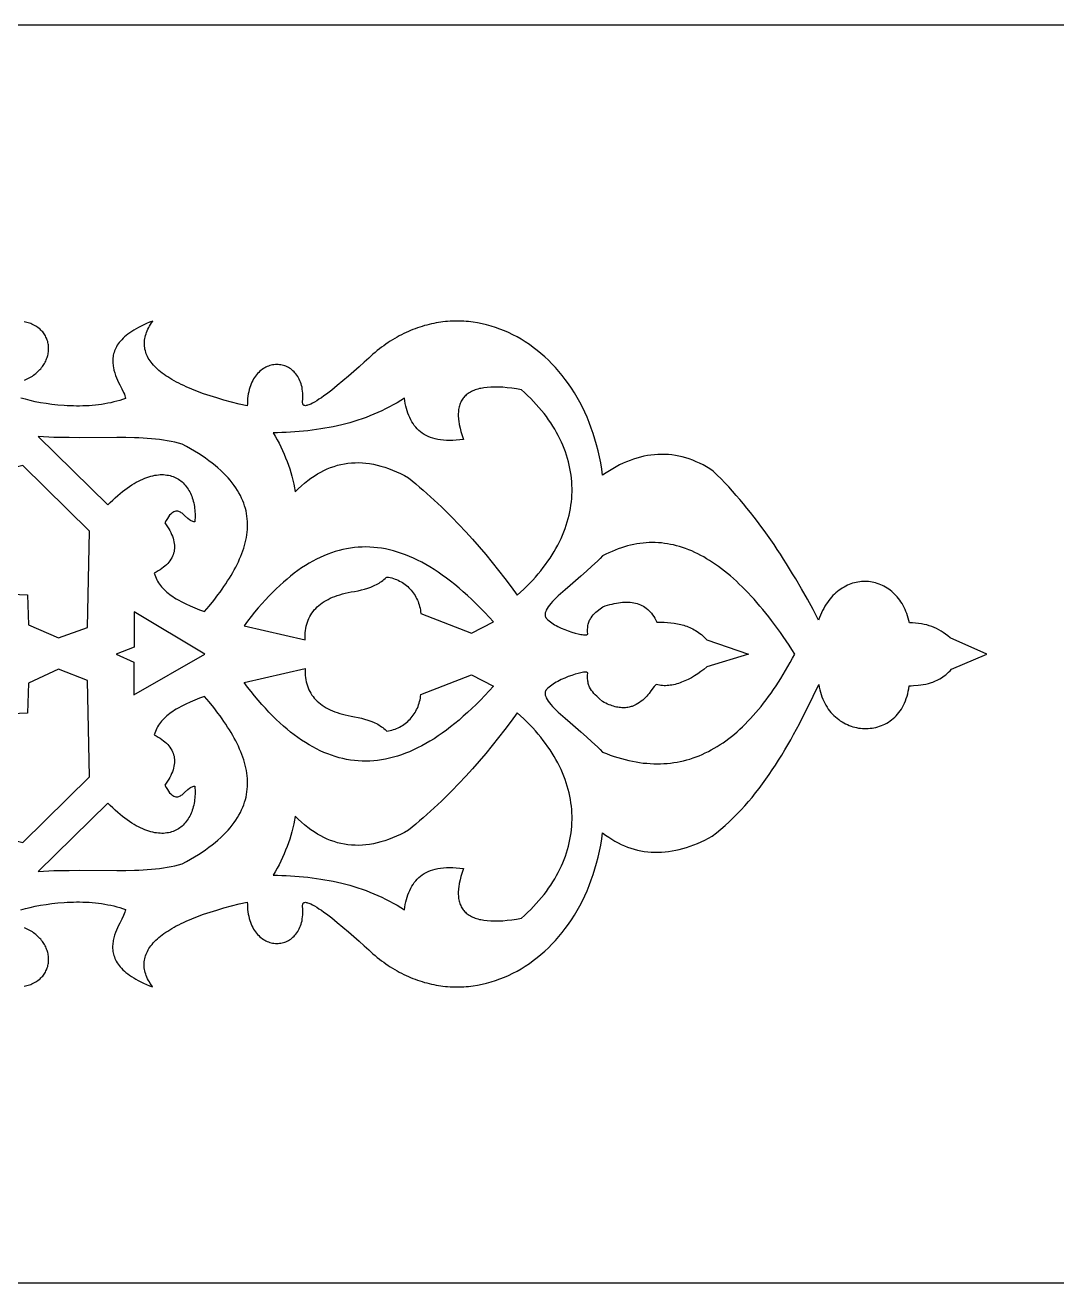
# Model space of a CAD drawing. Extents: x -445 to 570, y -1313 to 85.
# Drawn here: x 82.9 to 222.3, y -1313.2 to -1143.2 of the extents above; entities that cross this region are included whole.
import ezdxf

# ---------------------------------------------------------------- set-up
doc = ezdxf.new("R2010")
doc.units = 0
doc.layers.add('LAYER_1', color=18, linetype='CONTINUOUS')

msp = doc.modelspace()

# ---------------------------------------------------------------- linework, layer by layer
at = {"layer": 'LAYER_1'}
for points in [[(-394.6, -1313.22), (495.4, -1313.22), (495.4, -1143.22), (-394.6, -1143.22)], [(149.92, -1192.5), (149.25, -1192.39), (148.6, -1192.3), (147.98, -1192.23), (147.4, -1192.18), (146.83, -1192.15), (146.3, -1192.14), (145.79, -1192.15), (145.31, -1192.19), (144.86, -1192.24), (144.65, -1192.28), (144.44, -1192.32), (144.24, -1192.36), (144.04, -1192.41), (143.85, -1192.47), (143.67, -1192.53), (143.5, -1192.59), (143.33, -1192.66), (143.17, -1192.74), (143.02, -1192.82), (142.87, -1192.91), (142.73, -1193), (142.6, -1193.1), (142.47, -1193.2), (142.35, -1193.31), (142.24, -1193.42), (142.14, -1193.54), (142.04, -1193.66), (141.95, -1193.79), (141.86, -1193.92), (141.79, -1194.06), (141.71, -1194.2), (141.65, -1194.35), (141.59, -1194.51), (141.54, -1194.67), (141.5, -1194.83), (141.46, -1195), (141.43, -1195.18), (141.41, -1195.36), (141.4, -1195.54), (141.39, -1195.73), (141.39, -1195.93), (141.39, -1196.13), (141.4, -1196.33), (141.42, -1196.55), (141.45, -1196.76), (141.52, -1197.21), (141.62, -1197.68), (141.74, -1198.17), (141.9, -1198.68), (142.08, -1199.21), (141.59, -1199.28), (141.11, -1199.32), (140.65, -1199.35), (140.21, -1199.36), (139.79, -1199.36), (139.39, -1199.33), (139, -1199.29), (138.63, -1199.23), (138.28, -1199.16), (137.95, -1199.07), (137.63, -1198.96), (137.33, -1198.84), (137.04, -1198.7), (136.77, -1198.55), (136.51, -1198.38), (136.27, -1198.2), (136.04, -1198.01), (135.83, -1197.8), (135.63, -1197.58), (135.44, -1197.34), (135.27, -1197.09), (135.11, -1196.84), (134.96, -1196.56), (134.82, -1196.28), (134.7, -1195.99), (134.58, -1195.68), (134.48, -1195.37), (134.39, -1195.04), (134.3, -1194.71), (134.23, -1194.36), (134.17, -1194.01), (134.12, -1193.64), (133.61, -1193.96), (133.11, -1194.27), (132.6, -1194.56), (132.08, -1194.83), (131.56, -1195.1), (131.04, -1195.35), (130.52, -1195.59), (129.99, -1195.82), (129.45, -1196.04), (128.92, -1196.25), (128.38, -1196.44), (127.83, -1196.62), (127.29, -1196.8), (126.74, -1196.96), (126.18, -1197.11), (125.63, -1197.25), (125.07, -1197.38), (124.5, -1197.5), (123.94, -1197.62), (123.37, -1197.72), (122.8, -1197.81), (122.23, -1197.9), (121.65, -1197.98), (121.07, -1198.05), (120.49, -1198.11), (119.9, -1198.16), (119.32, -1198.2), (118.73, -1198.24), (118.14, -1198.27), (117.55, -1198.3), (116.95, -1198.32), (116.35, -1198.33), (116.63, -1198.79), (116.9, -1199.27), (117.16, -1199.74), (117.4, -1200.22), (117.63, -1200.71), (117.85, -1201.2), (118.05, -1201.69), (118.25, -1202.19), (118.43, -1202.69), (118.6, -1203.19), (118.76, -1203.7), (118.9, -1204.21), (119.03, -1204.73), (119.15, -1205.25), (119.26, -1205.77), (119.36, -1206.3), (119.77, -1205.89), (120.19, -1205.5), (120.61, -1205.13), (121.04, -1204.79), (121.47, -1204.47), (121.91, -1204.17), (122.34, -1203.89), (122.79, -1203.64), (123.23, -1203.41), (123.68, -1203.2), (124.14, -1203.02), (124.6, -1202.86), (125.06, -1202.72), (125.53, -1202.6), (126, -1202.51), (126.48, -1202.44), (126.96, -1202.39), (127.44, -1202.37), (127.93, -1202.36), (128.42, -1202.38), (128.91, -1202.43), (129.41, -1202.49), (129.92, -1202.58), (130.43, -1202.69), (130.94, -1202.83), (131.45, -1202.98), (131.97, -1203.16), (132.5, -1203.37), (133.03, -1203.59), (133.56, -1203.84), (134.1, -1204.11), (134.64, -1204.4), (135.15, -1204.82), (135.65, -1205.24), (136.16, -1205.66), (136.66, -1206.09), (137.15, -1206.53), (137.65, -1206.98), (138.14, -1207.42), (138.62, -1207.88), (139.1, -1208.34), (139.58, -1208.8), (140.53, -1209.75), (141.47, -1210.71), (142.39, -1211.7), (143.3, -1212.71), (144.2, -1213.73), (145.09, -1214.78), (145.96, -1215.84), (146.83, -1216.92), (147.68, -1218.02), (148.53, -1219.14), (149.36, -1220.27), (149.8, -1219.87), (150.24, -1219.46), (150.65, -1219.06), (151.06, -1218.65), (151.45, -1218.23), (151.83, -1217.82), (152.19, -1217.4), (152.54, -1216.97), (152.87, -1216.55), (153.19, -1216.12), (153.5, -1215.69), (153.8, -1215.26), (154.08, -1214.82), (154.34, -1214.39), (154.59, -1213.95), (154.83, -1213.51), (155.06, -1213.06), (155.27, -1212.62), (155.46, -1212.17), (155.65, -1211.73), (155.82, -1211.28), (155.97, -1210.83), (156.11, -1210.38), (156.24, -1209.93), (156.35, -1209.47), (156.45, -1209.02), (156.54, -1208.57), (156.61, -1208.11), (156.67, -1207.66), (156.71, -1207.21), (156.74, -1206.75), (156.76, -1206.3), (156.76, -1205.84), (156.75, -1205.39), (156.72, -1204.94), (156.68, -1204.48), (156.63, -1204.03), (156.56, -1203.58), (156.48, -1203.13), (156.39, -1202.68), (156.28, -1202.23), (156.16, -1201.78), (156.02, -1201.34), (155.87, -1200.89), (155.7, -1200.45), (155.52, -1200.01), (155.33, -1199.57), (155.12, -1199.13), (154.9, -1198.7), (154.67, -1198.27), (154.42, -1197.84), (154.16, -1197.41), (153.88, -1196.98), (153.59, -1196.56), (153.29, -1196.14), (152.97, -1195.72), (152.64, -1195.31), (152.29, -1194.9), (151.93, -1194.49), (151.56, -1194.08), (151.17, -1193.68), (150.76, -1193.29), (150.35, -1192.89)], [(104.08, -1199.84), (103.59, -1199.71), (103.09, -1199.59), (102.58, -1199.48), (102.06, -1199.39), (101.54, -1199.31), (101.01, -1199.23), (100.47, -1199.17), (99.92, -1199.12), (99.36, -1199.08), (98.8, -1199.04), (98.23, -1199.01), (97.65, -1198.99), (96.47, -1198.97), (95.26, -1198.96), (90.15, -1198.99), (88.8, -1198.98), (87.43, -1198.96), (86.74, -1198.94), (86.04, -1198.91), (85.33, -1198.87), (84.62, -1198.83), (94.02, -1208.07), (94.36, -1207.73), (94.7, -1207.41), (95.04, -1207.1), (95.37, -1206.8), (95.7, -1206.53), (96.02, -1206.27), (96.34, -1206.02), (96.65, -1205.79), (96.97, -1205.57), (97.27, -1205.37), (97.58, -1205.19), (97.87, -1205.01), (98.17, -1204.86), (98.46, -1204.71), (98.74, -1204.58), (99.02, -1204.46), (99.3, -1204.36), (99.57, -1204.27), (99.84, -1204.19), (100.1, -1204.13), (100.36, -1204.07), (100.61, -1204.03), (100.86, -1204), (101.1, -1203.98), (101.34, -1203.98), (101.57, -1203.98), (101.79, -1204), (102.01, -1204.03), (102.23, -1204.06), (102.44, -1204.11), (102.64, -1204.17), (102.84, -1204.24), (103.03, -1204.32), (103.22, -1204.4), (103.4, -1204.5), (103.58, -1204.6), (103.75, -1204.72), (103.91, -1204.84), (104.07, -1204.97), (104.22, -1205.11), (104.36, -1205.26), (104.5, -1205.42), (104.63, -1205.58), (104.75, -1205.75), (104.87, -1205.93), (104.98, -1206.11), (105.09, -1206.3), (105.19, -1206.5), (105.28, -1206.7), (105.36, -1206.91), (105.44, -1207.13), (105.51, -1207.35), (105.57, -1207.57), (105.63, -1207.8), (105.68, -1208.04), (105.72, -1208.28), (105.75, -1208.53), (105.78, -1208.78), (105.8, -1209.03), (105.81, -1209.29), (105.81, -1209.55), (105.81, -1209.81), (105.8, -1210.08), (105.78, -1210.35), (105.65, -1210.34), (105.53, -1210.32), (105.41, -1210.28), (105.29, -1210.23), (105.18, -1210.16), (105.06, -1210.08), (104.84, -1209.9), (104.4, -1209.5), (104.17, -1209.3), (104.06, -1209.21), (103.95, -1209.13), (103.83, -1209.06), (103.72, -1209), (103.6, -1208.96), (103.48, -1208.93), (103.35, -1208.92), (103.22, -1208.92), (103.09, -1208.95), (102.96, -1209), (102.82, -1209.08), (102.68, -1209.18), (102.53, -1209.32), (102.38, -1209.48), (102.23, -1209.68), (102.07, -1209.91), (101.9, -1210.17), (101.73, -1210.48), (101.92, -1210.75), (102.1, -1211.02), (102.26, -1211.29), (102.41, -1211.55), (102.54, -1211.81), (102.65, -1212.07), (102.75, -1212.32), (102.84, -1212.56), (102.91, -1212.81), (102.96, -1213.05), (103, -1213.28), (103.03, -1213.51), (103.03, -1213.74), (103.03, -1213.97), (103.01, -1214.18), (102.97, -1214.4), (102.92, -1214.61), (102.85, -1214.82), (102.76, -1215.02), (102.67, -1215.22), (102.55, -1215.42), (102.42, -1215.61), (102.28, -1215.8), (102.12, -1215.98), (101.94, -1216.16), (101.75, -1216.34), (101.55, -1216.51), (101.33, -1216.68), (101.09, -1216.84), (100.84, -1217), (100.57, -1217.16), (100.29, -1217.31), (100.37, -1217.54), (100.45, -1217.77), (100.55, -1217.98), (100.65, -1218.19), (100.76, -1218.4), (100.88, -1218.6), (101.01, -1218.79), (101.16, -1218.98), (101.3, -1219.16), (101.46, -1219.34), (101.63, -1219.51), (101.81, -1219.68), (101.99, -1219.85), (102.18, -1220.01), (102.39, -1220.17), (102.6, -1220.32), (102.82, -1220.47), (103.04, -1220.62), (103.28, -1220.76), (103.52, -1220.9), (104.04, -1221.18), (104.58, -1221.45), (105.16, -1221.72), (105.77, -1221.98), (106.41, -1222.24), (107.08, -1222.5), (107.72, -1221.74), (108.33, -1220.99), (108.91, -1220.23), (109.19, -1219.85), (109.46, -1219.48), (109.72, -1219.1), (109.98, -1218.73), (110.22, -1218.35), (110.46, -1217.98), (110.69, -1217.61), (110.9, -1217.23), (111.11, -1216.86), (111.31, -1216.49), (111.5, -1216.12), (111.67, -1215.75), (111.84, -1215.38), (111.99, -1215.02), (112.14, -1214.65), (112.27, -1214.28), (112.39, -1213.92), (112.5, -1213.55), (112.59, -1213.19), (112.68, -1212.82), (112.75, -1212.46), (112.81, -1212.1), (112.85, -1211.74), (112.88, -1211.38), (112.9, -1211.02), (112.9, -1210.67), (112.89, -1210.31), (112.87, -1209.95), (112.83, -1209.6), (112.77, -1209.25), (112.7, -1208.89), (112.61, -1208.54), (112.51, -1208.19), (112.39, -1207.84), (112.26, -1207.5), (112.11, -1207.15), (111.94, -1206.8), (111.75, -1206.46), (111.55, -1206.12), (111.33, -1205.77), (111.09, -1205.43), (110.84, -1205.09), (110.56, -1204.75), (110.27, -1204.42), (109.96, -1204.08), (109.63, -1203.75), (109.28, -1203.41), (108.91, -1203.08), (108.52, -1202.75), (108.11, -1202.42), (107.68, -1202.1), (107.23, -1201.77), (106.76, -1201.45), (106.26, -1201.12), (105.75, -1200.8), (105.21, -1200.48), (104.66, -1200.16)], [(83.31, -1224.27), (87.36, -1226.02), (91.28, -1224.65), (91.54, -1211.62), (82.53, -1202.76), (78.35, -1203.77), (76.39, -1207.82), (79.27, -1210.73), (71.04, -1219.72), (83.18, -1220.22)], [(136.32, -1222.75), (143.16, -1225.41), (146.13, -1223.89), (145.54, -1223.25), (144.96, -1222.62), (144.37, -1222.02), (143.79, -1221.43), (143.21, -1220.87), (142.64, -1220.33), (142.06, -1219.82), (141.49, -1219.32), (140.92, -1218.85), (140.35, -1218.39), (139.79, -1217.96), (139.23, -1217.55), (138.66, -1217.17), (138.11, -1216.8), (137.55, -1216.45), (136.99, -1216.13), (136.44, -1215.82), (135.89, -1215.54), (135.34, -1215.28), (134.79, -1215.04), (134.25, -1214.82), (133.71, -1214.62), (133.17, -1214.44), (132.63, -1214.28), (132.09, -1214.15), (131.55, -1214.03), (131.02, -1213.94), (130.49, -1213.86), (129.96, -1213.81), (129.43, -1213.77), (128.91, -1213.76), (128.38, -1213.77), (127.86, -1213.79), (127.34, -1213.84), (126.82, -1213.91), (126.3, -1214), (125.79, -1214.1), (125.27, -1214.23), (124.76, -1214.38), (124.25, -1214.55), (123.74, -1214.73), (123.23, -1214.94), (122.73, -1215.17), (122.22, -1215.41), (121.72, -1215.68), (121.22, -1215.96), (120.72, -1216.27), (120.22, -1216.59), (119.72, -1216.94), (119.23, -1217.3), (118.73, -1217.69), (118.24, -1218.09), (117.75, -1218.51), (117.26, -1218.95), (116.77, -1219.41), (116.29, -1219.89), (115.8, -1220.39), (115.32, -1220.9), (114.83, -1221.44), (114.35, -1221.99), (113.87, -1222.57), (113.39, -1223.16), (112.92, -1223.77), (112.44, -1224.4), (120.7, -1226.3), (120.69, -1225.97), (120.69, -1225.66), (120.71, -1225.35), (120.74, -1225.05), (120.78, -1224.76), (120.84, -1224.47), (120.91, -1224.19), (120.99, -1223.92), (121.09, -1223.66), (121.19, -1223.41), (121.32, -1223.17), (121.45, -1222.93), (121.6, -1222.7), (121.76, -1222.48), (121.93, -1222.26), (122.12, -1222.06), (122.32, -1221.86), (122.53, -1221.67), (122.76, -1221.49), (123, -1221.31), (123.25, -1221.15), (123.52, -1220.99), (123.8, -1220.84), (124.09, -1220.7), (124.39, -1220.56), (124.71, -1220.44), (125.04, -1220.32), (125.39, -1220.21), (125.75, -1220.1), (126.12, -1220.01), (126.5, -1219.92), (126.9, -1219.84), (127.37, -1219.76), (127.84, -1219.67), (128.29, -1219.56), (128.72, -1219.45), (129.15, -1219.32), (129.55, -1219.17), (129.94, -1219.01), (130.13, -1218.92), (130.32, -1218.83), (130.5, -1218.73), (130.68, -1218.63), (130.85, -1218.52), (131.02, -1218.41), (131.18, -1218.29), (131.34, -1218.16), (131.5, -1218.03), (131.65, -1217.9), (131.73, -1217.82), (131.96, -1217.86), (132.18, -1217.9), (132.4, -1217.95), (132.62, -1218.02), (132.84, -1218.09), (133.05, -1218.17), (133.25, -1218.26), (133.45, -1218.36), (133.65, -1218.47), (133.84, -1218.58), (134.03, -1218.71), (134.21, -1218.84), (134.38, -1218.98), (134.55, -1219.12), (134.71, -1219.28), (134.87, -1219.44), (135.02, -1219.6), (135.16, -1219.78), (135.3, -1219.96), (135.43, -1220.14), (135.55, -1220.34), (135.66, -1220.53), (135.76, -1220.73), (135.86, -1220.94), (135.95, -1221.15), (136.03, -1221.37), (136.1, -1221.59), (136.16, -1221.82), (136.22, -1222.05), (136.26, -1222.28), (136.3, -1222.51)], [(160.89, -1214.96), (160.54, -1215.32), (160.18, -1215.67), (159.44, -1216.36), (158.69, -1217.04), (157.94, -1217.69), (156.49, -1218.95), (155.82, -1219.54), (155.19, -1220.1), (154.9, -1220.37), (154.62, -1220.64), (154.36, -1220.9), (154.12, -1221.15), (153.91, -1221.39), (153.71, -1221.63), (153.54, -1221.85), (153.4, -1222.07), (153.28, -1222.28), (153.2, -1222.48), (153.16, -1222.58), (153.14, -1222.67), (153.12, -1222.77), (153.11, -1222.86), (153.11, -1222.94), (153.12, -1223.03), (153.13, -1223.11), (153.16, -1223.19), (153.19, -1223.27), (153.24, -1223.34), (153.29, -1223.42), (153.35, -1223.49), (153.5, -1223.62), (153.65, -1223.76), (153.83, -1223.89), (154.01, -1224.02), (154.21, -1224.15), (154.41, -1224.27), (154.63, -1224.39), (154.85, -1224.51), (155.31, -1224.73), (155.78, -1224.93), (156.25, -1225.11), (156.72, -1225.27), (157.17, -1225.4), (157.58, -1225.51), (157.96, -1225.59), (158.13, -1225.61), (158.29, -1225.63), (158.43, -1225.64), (158.55, -1225.65), (158.66, -1225.64), (158.75, -1225.62), (158.81, -1225.6), (158.86, -1225.56), (158.87, -1225.54), (158.88, -1225.52), (158.88, -1225.49), (158.87, -1225.46), (158.86, -1225.26), (158.86, -1225.06), (158.86, -1224.88), (158.87, -1224.7), (158.89, -1224.53), (158.91, -1224.37), (158.95, -1224.21), (158.98, -1224.07), (159.03, -1223.93), (159.08, -1223.79), (159.13, -1223.67), (159.19, -1223.55), (159.25, -1223.43), (159.32, -1223.32), (159.47, -1223.11), (159.63, -1222.92), (159.81, -1222.75), (159.99, -1222.58), (160.17, -1222.42), (160.55, -1222.13), (160.91, -1221.83), (161.23, -1221.73), (161.55, -1221.64), (161.86, -1221.55), (162.16, -1221.48), (162.46, -1221.41), (162.75, -1221.35), (163.03, -1221.31), (163.31, -1221.27), (163.59, -1221.24), (163.86, -1221.22), (164.12, -1221.22), (164.37, -1221.22), (164.63, -1221.24), (164.87, -1221.26), (165.11, -1221.3), (165.34, -1221.35), (165.57, -1221.41), (165.79, -1221.48), (166, -1221.57), (166.21, -1221.67), (166.41, -1221.78), (166.61, -1221.9), (166.79, -1222.04), (166.98, -1222.19), (167.15, -1222.35), (167.32, -1222.53), (167.49, -1222.72), (167.64, -1222.93), (167.79, -1223.15), (167.93, -1223.38), (168.07, -1223.63), (168.2, -1223.9), (168.71, -1223.91), (169.2, -1223.93), (169.67, -1223.96), (170.13, -1224), (170.58, -1224.06), (171.02, -1224.13), (171.44, -1224.23), (171.65, -1224.28), (171.86, -1224.34), (172.06, -1224.41), (172.27, -1224.48), (172.47, -1224.56), (172.67, -1224.64), (172.87, -1224.74), (173.06, -1224.84), (173.26, -1224.95), (173.45, -1225.06), (173.65, -1225.18), (173.84, -1225.32), (174.03, -1225.46), (174.23, -1225.61), (174.42, -1225.77), (174.61, -1225.94), (174.8, -1226.11), (174.99, -1226.3), (180.61, -1228.23), (174.98, -1229.97), (174.58, -1230.3), (174.17, -1230.6), (173.75, -1230.9), (173.32, -1231.17), (172.89, -1231.43), (172.45, -1231.66), (172.01, -1231.87), (171.79, -1231.96), (171.57, -1232.05), (171.35, -1232.13), (171.13, -1232.21), (170.91, -1232.27), (170.69, -1232.33), (170.48, -1232.38), (170.26, -1232.43), (170.04, -1232.46), (169.83, -1232.49), (169.61, -1232.5), (169.4, -1232.51), (169.19, -1232.51), (168.98, -1232.5), (168.77, -1232.48), (168.56, -1232.45), (168.36, -1232.41), (168.16, -1232.35), (168.09, -1232.39), (168.02, -1232.45), (167.94, -1232.54), (167.85, -1232.64), (167.42, -1233.21), (167.16, -1233.55), (167.01, -1233.73), (166.85, -1233.92), (166.68, -1234.1), (166.5, -1234.28), (166.31, -1234.46), (166.1, -1234.62), (165.89, -1234.79), (165.66, -1234.93), (165.42, -1235.07), (165.16, -1235.19), (164.89, -1235.3), (164.75, -1235.34), (164.61, -1235.38), (164.46, -1235.41), (164.31, -1235.44), (164.15, -1235.46), (163.99, -1235.48), (163.83, -1235.49), (163.67, -1235.49), (163.49, -1235.49), (163.32, -1235.47), (163.14, -1235.45), (162.96, -1235.43), (162.77, -1235.39), (162.58, -1235.35), (162.38, -1235.29), (162.18, -1235.23), (161.98, -1235.16), (161.77, -1235.08), (161.56, -1234.99), (161.34, -1234.88), (161.11, -1234.77), (160.89, -1234.65), (160.48, -1234.27), (160.09, -1233.92), (159.9, -1233.73), (159.72, -1233.55), (159.55, -1233.36), (159.4, -1233.16), (159.26, -1232.94), (159.13, -1232.71), (159.08, -1232.59), (159.03, -1232.47), (158.99, -1232.34), (158.95, -1232.2), (158.92, -1232.05), (158.89, -1231.9), (158.87, -1231.75), (158.86, -1231.58), (158.85, -1231.41), (158.85, -1231.23), (158.86, -1231.05), (158.87, -1230.85), (158.88, -1230.8), (158.87, -1230.77), (158.86, -1230.75), (158.81, -1230.72), (158.75, -1230.69), (158.66, -1230.68), (158.55, -1230.68), (158.43, -1230.68), (158.29, -1230.7), (157.96, -1230.76), (157.58, -1230.85), (157.17, -1230.97), (156.72, -1231.11), (156.25, -1231.28), (155.78, -1231.48), (155.31, -1231.69), (154.85, -1231.92), (154.63, -1232.04), (154.41, -1232.17), (154.21, -1232.29), (154.01, -1232.42), (153.83, -1232.56), (153.65, -1232.69), (153.5, -1232.83), (153.35, -1232.96), (153.29, -1233.03), (153.24, -1233.11), (153.19, -1233.18), (153.16, -1233.26), (153.13, -1233.34), (153.12, -1233.42), (153.11, -1233.51), (153.11, -1233.59), (153.12, -1233.68), (153.14, -1233.78), (153.16, -1233.87), (153.2, -1233.97), (153.28, -1234.17), (153.4, -1234.38), (153.54, -1234.6), (153.71, -1234.82), (153.91, -1235.06), (154.12, -1235.3), (154.36, -1235.55), (154.62, -1235.81), (154.9, -1236.08), (155.19, -1236.35), (155.82, -1236.91), (156.49, -1237.5), (157.94, -1238.76), (158.69, -1239.41), (159.44, -1240.09), (160.18, -1240.78), (160.54, -1241.13), (160.89, -1241.49), (161.41, -1241.69), (161.92, -1241.88), (162.43, -1242.06), (162.94, -1242.22), (163.44, -1242.37), (163.94, -1242.5), (164.43, -1242.62), (164.92, -1242.73), (165.41, -1242.82), (165.89, -1242.89), (166.37, -1242.96), (166.85, -1243), (167.32, -1243.04), (167.79, -1243.06), (168.25, -1243.07), (168.71, -1243.06), (169.17, -1243.04), (169.62, -1243.01), (170.07, -1242.97), (170.51, -1242.91), (170.95, -1242.84), (171.39, -1242.75), (171.83, -1242.65), (172.26, -1242.54), (172.68, -1242.42), (173.11, -1242.28), (173.53, -1242.13), (173.95, -1241.97), (174.36, -1241.79), (174.77, -1241.6), (175.18, -1241.4), (175.58, -1241.19), (175.98, -1240.96), (176.38, -1240.73), (176.77, -1240.48), (177.16, -1240.22), (177.55, -1239.94), (177.93, -1239.66), (178.31, -1239.36), (178.69, -1239.05), (179.06, -1238.73), (179.43, -1238.39), (179.8, -1238.05), (180.17, -1237.69), (180.53, -1237.32), (180.89, -1236.94), (181.25, -1236.55), (181.6, -1236.15), (181.95, -1235.74), (182.3, -1235.31), (182.64, -1234.88), (182.98, -1234.43), (183.32, -1233.97), (183.66, -1233.5), (183.99, -1233.02), (184.32, -1232.53), (184.65, -1232.03), (184.98, -1231.52), (185.3, -1231), (185.62, -1230.47), (185.94, -1229.92), (186.25, -1229.37), (186.57, -1228.81), (186.88, -1228.23), (186.48, -1227.63), (186.09, -1227.03), (185.7, -1226.45), (185.3, -1225.88), (184.91, -1225.32), (184.52, -1224.77), (184.12, -1224.24), (183.73, -1223.71), (183.33, -1223.2), (182.94, -1222.7), (182.54, -1222.22), (182.15, -1221.74), (181.75, -1221.28), (181.35, -1220.83), (180.96, -1220.39), (180.56, -1219.97), (180.16, -1219.56), (179.76, -1219.16), (179.36, -1218.77), (178.97, -1218.39), (178.57, -1218.03), (178.17, -1217.68), (177.77, -1217.34), (177.37, -1217.02), (176.96, -1216.71), (176.56, -1216.41), (176.16, -1216.12), (175.76, -1215.85), (175.35, -1215.59), (174.95, -1215.34), (174.55, -1215.11), (174.14, -1214.89), (173.74, -1214.68), (173.33, -1214.49), (172.93, -1214.3), (172.52, -1214.14), (172.11, -1213.98), (171.7, -1213.84), (171.3, -1213.71), (170.89, -1213.6), (170.48, -1213.49), (170.07, -1213.41), (169.66, -1213.33), (169.25, -1213.27), (168.83, -1213.22), (168.42, -1213.19), (168.01, -1213.17), (167.6, -1213.16), (167.18, -1213.17), (166.77, -1213.19), (166.35, -1213.23), (165.93, -1213.27), (165.52, -1213.34), (165.1, -1213.41), (164.68, -1213.51), (164.26, -1213.61), (163.84, -1213.73), (163.42, -1213.86), (163, -1214.01), (162.58, -1214.17), (162.16, -1214.35), (161.74, -1214.54), (161.31, -1214.74)], [(97.57, -1222.53), (97.59, -1227.3), (95.16, -1228.23), (97.55, -1229.31), (97.55, -1233.73), (107.15, -1228.23)], [(87.36, -1230.29), (83.31, -1232.18), (83.18, -1236.23), (71.04, -1236.73), (79.27, -1245.72), (76.39, -1248.63), (78.35, -1252.68), (82.53, -1253.69), (91.54, -1244.83), (91.28, -1231.8)], [(131.73, -1238.64), (131.96, -1238.61), (132.18, -1238.57), (132.4, -1238.51), (132.62, -1238.45), (132.84, -1238.38), (133.05, -1238.3), (133.25, -1238.21), (133.45, -1238.11), (133.65, -1238), (133.84, -1237.88), (134.03, -1237.76), (134.21, -1237.63), (134.38, -1237.49), (134.55, -1237.34), (134.71, -1237.19), (134.87, -1237.03), (135.02, -1236.86), (135.16, -1236.69), (135.3, -1236.51), (135.43, -1236.32), (135.55, -1236.13), (135.66, -1235.94), (135.76, -1235.73), (135.86, -1235.53), (135.95, -1235.31), (136.03, -1235.1), (136.1, -1234.88), (136.16, -1234.65), (136.22, -1234.42), (136.26, -1234.19), (136.3, -1233.95), (136.32, -1233.71), (143.16, -1231.06), (146.13, -1232.57), (145.54, -1233.22), (144.96, -1233.85), (144.37, -1234.45), (143.79, -1235.03), (143.21, -1235.59), (142.64, -1236.13), (142.06, -1236.65), (141.49, -1237.15), (140.92, -1237.62), (140.35, -1238.07), (139.79, -1238.5), (139.23, -1238.91), (138.66, -1239.3), (138.11, -1239.67), (137.55, -1240.02), (136.99, -1240.34), (136.44, -1240.64), (135.89, -1240.93), (135.34, -1241.19), (134.79, -1241.43), (134.25, -1241.65), (133.71, -1241.85), (133.17, -1242.03), (132.63, -1242.18), (132.09, -1242.32), (131.55, -1242.44), (131.02, -1242.53), (130.49, -1242.61), (129.96, -1242.66), (129.43, -1242.69), (128.91, -1242.71), (128.38, -1242.7), (127.86, -1242.67), (127.34, -1242.63), (126.82, -1242.56), (126.3, -1242.47), (125.79, -1242.36), (125.27, -1242.24), (124.76, -1242.09), (124.25, -1241.92), (123.74, -1241.74), (123.23, -1241.53), (122.73, -1241.3), (122.22, -1241.05), (121.72, -1240.79), (121.22, -1240.5), (120.72, -1240.2), (120.22, -1239.87), (119.72, -1239.53), (119.23, -1239.17), (118.73, -1238.78), (118.24, -1238.38), (117.75, -1237.96), (117.26, -1237.52), (116.77, -1237.06), (116.29, -1236.58), (115.8, -1236.08), (115.32, -1235.56), (114.83, -1235.03), (114.35, -1234.47), (113.87, -1233.9), (113.39, -1233.31), (112.92, -1232.7), (112.44, -1232.07), (120.7, -1230.17), (120.69, -1230.49), (120.69, -1230.81), (120.71, -1231.12), (120.74, -1231.42), (120.78, -1231.71), (120.84, -1232), (120.91, -1232.27), (120.99, -1232.54), (121.09, -1232.8), (121.19, -1233.06), (121.32, -1233.3), (121.45, -1233.54), (121.6, -1233.77), (121.76, -1233.99), (121.93, -1234.2), (122.12, -1234.41), (122.32, -1234.61), (122.53, -1234.8), (122.76, -1234.98), (123, -1235.15), (123.25, -1235.32), (123.52, -1235.48), (123.8, -1235.63), (124.09, -1235.77), (124.39, -1235.9), (124.71, -1236.03), (125.04, -1236.15), (125.39, -1236.26), (125.75, -1236.36), (126.12, -1236.46), (126.5, -1236.55), (126.9, -1236.62), (127.37, -1236.71), (127.84, -1236.8), (128.29, -1236.9), (128.72, -1237.02), (129.15, -1237.15), (129.55, -1237.3), (129.94, -1237.46), (130.13, -1237.54), (130.32, -1237.64), (130.5, -1237.73), (130.68, -1237.84), (130.85, -1237.95), (131.02, -1238.06), (131.18, -1238.18), (131.34, -1238.3), (131.5, -1238.43), (131.65, -1238.57)], [(94.02, -1248.38), (84.62, -1257.62), (85.33, -1257.58), (86.04, -1257.54), (86.74, -1257.51), (87.43, -1257.49), (88.8, -1257.47), (90.15, -1257.46), (95.26, -1257.49), (96.47, -1257.48), (97.65, -1257.46), (98.23, -1257.44), (98.8, -1257.41), (99.36, -1257.37), (99.92, -1257.33), (100.47, -1257.28), (101.01, -1257.22), (101.54, -1257.14), (102.06, -1257.06), (102.58, -1256.97), (103.09, -1256.86), (103.59, -1256.74), (104.08, -1256.6), (104.66, -1256.29), (105.21, -1255.97), (105.75, -1255.65), (106.26, -1255.33), (106.76, -1255), (107.23, -1254.68), (107.68, -1254.35), (108.11, -1254.03), (108.52, -1253.7), (108.91, -1253.37), (109.28, -1253.04), (109.63, -1252.7), (109.96, -1252.37), (110.27, -1252.03), (110.56, -1251.7), (110.84, -1251.36), (111.09, -1251.02), (111.33, -1250.68), (111.55, -1250.33), (111.75, -1249.99), (111.94, -1249.65), (112.11, -1249.3), (112.26, -1248.95), (112.39, -1248.61), (112.51, -1248.26), (112.61, -1247.91), (112.7, -1247.56), (112.77, -1247.2), (112.83, -1246.85), (112.87, -1246.5), (112.89, -1246.14), (112.9, -1245.78), (112.9, -1245.43), (112.88, -1245.07), (112.85, -1244.71), (112.81, -1244.35), (112.75, -1243.99), (112.68, -1243.63), (112.59, -1243.26), (112.5, -1242.9), (112.39, -1242.53), (112.27, -1242.17), (112.14, -1241.8), (111.99, -1241.43), (111.84, -1241.07), (111.67, -1240.7), (111.5, -1240.33), (111.31, -1239.96), (111.11, -1239.59), (110.9, -1239.22), (110.69, -1238.84), (110.46, -1238.47), (110.22, -1238.1), (109.98, -1237.72), (109.72, -1237.35), (109.46, -1236.97), (109.19, -1236.6), (108.91, -1236.22), (108.33, -1235.46), (107.72, -1234.71), (107.08, -1233.95), (106.41, -1234.21), (105.77, -1234.47), (105.16, -1234.73), (104.58, -1235), (104.04, -1235.27), (103.52, -1235.55), (103.28, -1235.69), (103.04, -1235.83), (102.82, -1235.98), (102.6, -1236.13), (102.39, -1236.28), (102.18, -1236.44), (101.99, -1236.6), (101.81, -1236.77), (101.63, -1236.94), (101.46, -1237.11), (101.3, -1237.29), (101.16, -1237.47), (101.01, -1237.66), (100.88, -1237.85), (100.76, -1238.05), (100.65, -1238.26), (100.55, -1238.47), (100.45, -1238.68), (100.37, -1238.91), (100.29, -1239.14), (100.57, -1239.29), (100.84, -1239.45), (101.09, -1239.61), (101.33, -1239.77), (101.55, -1239.94), (101.75, -1240.11), (101.94, -1240.29), (102.12, -1240.47), (102.28, -1240.65), (102.42, -1240.84), (102.55, -1241.03), (102.67, -1241.23), (102.76, -1241.43), (102.85, -1241.63), (102.92, -1241.84), (102.97, -1242.05), (103.01, -1242.27), (103.03, -1242.48), (103.03, -1242.71), (103.03, -1242.94), (103, -1243.17), (102.96, -1243.4), (102.91, -1243.64), (102.84, -1243.88), (102.75, -1244.13), (102.65, -1244.38), (102.54, -1244.64), (102.41, -1244.9), (102.26, -1245.16), (102.1, -1245.43), (101.92, -1245.7), (101.73, -1245.97), (101.9, -1246.28), (102.07, -1246.54), (102.23, -1246.77), (102.38, -1246.97), (102.53, -1247.13), (102.68, -1247.27), (102.82, -1247.37), (102.96, -1247.45), (103.09, -1247.5), (103.22, -1247.53), (103.35, -1247.53), (103.48, -1247.52), (103.6, -1247.49), (103.72, -1247.45), (103.83, -1247.39), (103.95, -1247.32), (104.06, -1247.24), (104.17, -1247.15), (104.4, -1246.95), (104.84, -1246.55), (105.06, -1246.37), (105.18, -1246.29), (105.29, -1246.22), (105.41, -1246.17), (105.53, -1246.13), (105.65, -1246.11), (105.78, -1246.1), (105.8, -1246.37), (105.81, -1246.64), (105.81, -1246.9), (105.81, -1247.16), (105.8, -1247.42), (105.78, -1247.67), (105.75, -1247.92), (105.72, -1248.17), (105.68, -1248.41), (105.63, -1248.65), (105.57, -1248.88), (105.51, -1249.1), (105.44, -1249.32), (105.36, -1249.54), (105.28, -1249.75), (105.19, -1249.95), (105.09, -1250.15), (104.98, -1250.34), (104.87, -1250.52), (104.75, -1250.7), (104.63, -1250.87), (104.5, -1251.03), (104.36, -1251.19), (104.22, -1251.34), (104.07, -1251.48), (103.91, -1251.61), (103.75, -1251.73), (103.58, -1251.85), (103.4, -1251.95), (103.22, -1252.05), (103.03, -1252.13), (102.84, -1252.21), (102.64, -1252.28), (102.44, -1252.34), (102.23, -1252.39), (102.01, -1252.42), (101.79, -1252.45), (101.57, -1252.47), (101.34, -1252.47), (101.1, -1252.46), (100.86, -1252.45), (100.61, -1252.42), (100.36, -1252.38), (100.1, -1252.32), (99.84, -1252.26), (99.57, -1252.18), (99.3, -1252.09), (99.02, -1251.98), (98.74, -1251.87), (98.46, -1251.74), (98.17, -1251.59), (97.87, -1251.43), (97.58, -1251.26), (97.27, -1251.08), (96.97, -1250.88), (96.65, -1250.66), (96.34, -1250.43), (96.02, -1250.18), (95.7, -1249.92), (95.37, -1249.65), (95.04, -1249.35), (94.7, -1249.04), (94.36, -1248.72)], [(119.36, -1250.15), (119.26, -1250.68), (119.15, -1251.2), (119.03, -1251.72), (118.9, -1252.24), (118.76, -1252.75), (118.6, -1253.26), (118.43, -1253.76), (118.25, -1254.26), (118.05, -1254.76), (117.85, -1255.25), (117.63, -1255.74), (117.4, -1256.23), (117.16, -1256.71), (116.9, -1257.18), (116.63, -1257.66), (116.35, -1258.12), (116.95, -1258.13), (117.55, -1258.15), (118.14, -1258.18), (118.73, -1258.21), (119.32, -1258.25), (119.9, -1258.29), (120.49, -1258.34), (121.07, -1258.4), (121.65, -1258.47), (122.23, -1258.55), (122.8, -1258.64), (123.37, -1258.73), (123.94, -1258.83), (124.5, -1258.95), (125.07, -1259.07), (125.63, -1259.2), (126.18, -1259.34), (126.74, -1259.49), (127.29, -1259.65), (127.83, -1259.83), (128.38, -1260.01), (128.92, -1260.2), (129.45, -1260.41), (129.99, -1260.63), (130.52, -1260.86), (131.04, -1261.1), (131.56, -1261.35), (132.08, -1261.62), (132.6, -1261.89), (133.11, -1262.18), (133.61, -1262.49), (134.12, -1262.81), (134.17, -1262.44), (134.23, -1262.09), (134.3, -1261.74), (134.39, -1261.41), (134.48, -1261.08), (134.58, -1260.77), (134.7, -1260.46), (134.82, -1260.17), (134.96, -1259.89), (135.11, -1259.61), (135.27, -1259.36), (135.44, -1259.11), (135.63, -1258.87), (135.83, -1258.65), (136.04, -1258.44), (136.27, -1258.25), (136.51, -1258.07), (136.77, -1257.9), (137.04, -1257.75), (137.33, -1257.61), (137.63, -1257.49), (137.95, -1257.38), (138.28, -1257.29), (138.63, -1257.22), (139, -1257.16), (139.39, -1257.12), (139.79, -1257.09), (140.21, -1257.09), (140.65, -1257.1), (141.11, -1257.12), (141.59, -1257.17), (142.08, -1257.24), (141.9, -1257.77), (141.74, -1258.28), (141.62, -1258.77), (141.52, -1259.24), (141.45, -1259.69), (141.42, -1259.9), (141.4, -1260.12), (141.39, -1260.32), (141.39, -1260.52), (141.39, -1260.72), (141.4, -1260.91), (141.41, -1261.09), (141.43, -1261.27), (141.46, -1261.45), (141.5, -1261.62), (141.54, -1261.78), (141.59, -1261.94), (141.65, -1262.1), (141.71, -1262.24), (141.79, -1262.39), (141.86, -1262.53), (141.95, -1262.66), (142.04, -1262.79), (142.14, -1262.91), (142.24, -1263.03), (142.35, -1263.14), (142.47, -1263.25), (142.6, -1263.35), (142.73, -1263.45), (142.87, -1263.54), (143.02, -1263.63), (143.17, -1263.71), (143.33, -1263.79), (143.5, -1263.86), (143.67, -1263.92), (143.85, -1263.98), (144.04, -1264.04), (144.24, -1264.09), (144.44, -1264.13), (144.65, -1264.17), (144.86, -1264.21), (145.31, -1264.26), (145.79, -1264.3), (146.3, -1264.31), (146.83, -1264.3), (147.4, -1264.27), (147.98, -1264.22), (148.6, -1264.15), (149.25, -1264.06), (149.92, -1263.95), (150.35, -1263.56), (150.76, -1263.16), (151.17, -1262.77), (151.56, -1262.37), (151.93, -1261.96), (152.29, -1261.55), (152.64, -1261.14), (152.97, -1260.73), (153.29, -1260.31), (153.59, -1259.89), (153.88, -1259.47), (154.16, -1259.04), (154.42, -1258.61), (154.67, -1258.18), (154.9, -1257.75), (155.12, -1257.32), (155.33, -1256.88), (155.52, -1256.44), (155.7, -1256), (155.87, -1255.56), (156.02, -1255.11), (156.16, -1254.67), (156.28, -1254.22), (156.39, -1253.77), (156.48, -1253.32), (156.56, -1252.87), (156.63, -1252.42), (156.68, -1251.97), (156.72, -1251.51), (156.75, -1251.06), (156.76, -1250.61), (156.76, -1250.15), (156.74, -1249.7), (156.71, -1249.24), (156.67, -1248.79), (156.61, -1248.34), (156.54, -1247.88), (156.45, -1247.43), (156.35, -1246.98), (156.24, -1246.52), (156.11, -1246.07), (155.97, -1245.62), (155.82, -1245.17), (155.65, -1244.72), (155.46, -1244.28), (155.27, -1243.83), (155.06, -1243.39), (154.83, -1242.94), (154.59, -1242.5), (154.34, -1242.06), (154.08, -1241.63), (153.8, -1241.19), (153.5, -1240.76), (153.19, -1240.33), (152.87, -1239.9), (152.54, -1239.48), (152.19, -1239.05), (151.83, -1238.63), (151.45, -1238.22), (151.06, -1237.8), (150.65, -1237.39), (150.24, -1236.99), (149.8, -1236.58), (149.36, -1236.18), (148.53, -1237.31), (147.68, -1238.43), (146.83, -1239.53), (145.96, -1240.61), (145.09, -1241.67), (144.2, -1242.72), (143.3, -1243.74), (142.39, -1244.75), (141.47, -1245.74), (140.53, -1246.7), (139.58, -1247.65), (139.1, -1248.11), (138.62, -1248.57), (138.14, -1249.03), (137.65, -1249.47), (137.15, -1249.92), (136.66, -1250.36), (136.16, -1250.79), (135.65, -1251.21), (135.15, -1251.63), (134.64, -1252.05), (134.1, -1252.34), (133.56, -1252.61), (133.03, -1252.86), (132.5, -1253.08), (131.97, -1253.29), (131.45, -1253.47), (130.94, -1253.62), (130.43, -1253.76), (129.92, -1253.87), (129.41, -1253.96), (128.91, -1254.02), (128.42, -1254.07), (127.93, -1254.09), (127.44, -1254.08), (126.96, -1254.06), (126.48, -1254.01), (126, -1253.94), (125.53, -1253.85), (125.06, -1253.73), (124.6, -1253.59), (124.14, -1253.43), (123.68, -1253.25), (123.23, -1253.04), (122.79, -1252.81), (122.34, -1252.56), (121.91, -1252.28), (121.47, -1251.98), (121.04, -1251.66), (120.61, -1251.32), (120.19, -1250.95), (119.77, -1250.56)]]:
    msp.add_lwpolyline(points, close=True, dxfattribs=at)
for points in [[(82.28, -1262.81), (82.88, -1262.64), (83.53, -1262.48), (84.22, -1262.33), (84.95, -1262.19), (85.7, -1262.07), (86.48, -1261.96), (87.29, -1261.87), (88.11, -1261.81), (88.52, -1261.78), (88.94, -1261.76), (89.37, -1261.75), (89.79, -1261.74), (90.22, -1261.74), (90.64, -1261.75), (91.07, -1261.77), (91.49, -1261.79), (91.92, -1261.82), (92.35, -1261.86), (92.77, -1261.91), (93.19, -1261.96), (93.61, -1262.03), (94.02, -1262.11), (94.43, -1262.19), (94.84, -1262.28), (95.24, -1262.39), (95.63, -1262.5), (96.02, -1262.63), (96.41, -1262.77), (96.4, -1262.85), (96.38, -1262.94), (96.33, -1263.12), (96.25, -1263.33), (96.16, -1263.56), (95.91, -1264.06), (95.63, -1264.62), (95.48, -1264.91), (95.34, -1265.23), (95.2, -1265.55), (95.07, -1265.88), (94.95, -1266.23), (94.85, -1266.58), (94.77, -1266.93), (94.73, -1267.12), (94.71, -1267.3), (94.69, -1267.48), (94.68, -1267.67), (94.67, -1267.86), (94.68, -1268.04), (94.69, -1268.23), (94.71, -1268.42), (94.75, -1268.61), (94.79, -1268.8), (94.84, -1268.99), (94.91, -1269.18), (94.98, -1269.38), (95.07, -1269.57), (95.17, -1269.76), (95.28, -1269.95), (95.41, -1270.14), (95.55, -1270.33), (95.7, -1270.52), (95.87, -1270.71), (96.06, -1270.9), (96.26, -1271.09), (96.48, -1271.27), (96.71, -1271.46), (96.96, -1271.64), (97.23, -1271.83), (97.52, -1272.01), (97.82, -1272.19), (98.14, -1272.36), (98.49, -1272.54), (98.85, -1272.71), (99.24, -1272.89), (99.64, -1273.06), (100.07, -1273.22), (99.91, -1273), (99.77, -1272.78), (99.64, -1272.56), (99.52, -1272.35), (99.41, -1272.13), (99.31, -1271.91), (99.23, -1271.7), (99.15, -1271.48), (99.09, -1271.27), (99.03, -1271.06), (98.99, -1270.85), (98.96, -1270.64), (98.94, -1270.43), (98.94, -1270.23), (98.94, -1270.02), (98.96, -1269.82), (98.98, -1269.61), (99.02, -1269.41), (99.07, -1269.21), (99.13, -1269.01), (99.2, -1268.81), (99.28, -1268.62), (99.37, -1268.42), (99.48, -1268.23), (99.59, -1268.04), (99.72, -1267.85), (99.86, -1267.66), (100.01, -1267.47), (100.17, -1267.28), (100.34, -1267.1), (100.53, -1266.91), (100.72, -1266.73), (100.93, -1266.55), (101.14, -1266.37), (101.37, -1266.19), (101.61, -1266.01), (101.86, -1265.84), (102.12, -1265.67), (102.4, -1265.49), (102.68, -1265.32), (102.98, -1265.16), (103.28, -1264.99), (103.6, -1264.82), (103.93, -1264.66), (104.27, -1264.5), (104.62, -1264.34), (105.36, -1264.02), (106.14, -1263.71), (106.97, -1263.41), (107.84, -1263.12), (108.76, -1262.83), (109.72, -1262.55), (110.72, -1262.28), (111.78, -1262.01), (112.87, -1261.75), (112.88, -1262.1), (112.89, -1262.44), (112.92, -1262.77), (112.96, -1263.08), (113.01, -1263.39), (113.07, -1263.68), (113.14, -1263.96), (113.22, -1264.23), (113.3, -1264.48), (113.4, -1264.73), (113.5, -1264.96), (113.61, -1265.19), (113.73, -1265.4), (113.86, -1265.6), (113.99, -1265.79), (114.13, -1265.97), (114.27, -1266.13), (114.42, -1266.29), (114.57, -1266.44), (114.73, -1266.57), (114.89, -1266.69), (115.06, -1266.81), (115.23, -1266.91), (115.4, -1267), (115.58, -1267.08), (115.76, -1267.15), (115.94, -1267.21), (116.12, -1267.26), (116.3, -1267.3), (116.48, -1267.32), (116.67, -1267.34), (116.85, -1267.35), (117.03, -1267.34), (117.21, -1267.33), (117.39, -1267.31), (117.57, -1267.27), (117.75, -1267.23), (117.93, -1267.17), (118.1, -1267.11), (118.27, -1267.03), (118.43, -1266.95), (118.59, -1266.85), (118.75, -1266.75), (118.9, -1266.63), (119.05, -1266.51), (119.19, -1266.38), (119.32, -1266.23), (119.45, -1266.08), (119.58, -1265.92), (119.69, -1265.74), (119.8, -1265.56), (119.9, -1265.37), (119.99, -1265.17), (120.07, -1264.96), (120.15, -1264.74), (120.21, -1264.51), (120.27, -1264.27), (120.31, -1264.02), (120.35, -1263.77), (120.37, -1263.5), (120.38, -1263.23), (120.39, -1262.94), (120.37, -1262.65), (120.35, -1262.35), (120.34, -1262.25), (120.35, -1262.16), (120.36, -1262.08), (120.38, -1262.01), (120.41, -1261.95), (120.44, -1261.9), (120.49, -1261.86), (120.54, -1261.83), (120.6, -1261.81), (120.67, -1261.8), (120.74, -1261.79), (120.82, -1261.8), (120.91, -1261.81), (121, -1261.84), (121.21, -1261.9), (121.44, -1262), (121.69, -1262.12), (121.96, -1262.27), (122.25, -1262.45), (122.56, -1262.65), (122.88, -1262.86), (123.21, -1263.1), (123.56, -1263.35), (124.28, -1263.9), (125.02, -1264.5), (125.78, -1265.13), (126.53, -1265.77), (127.28, -1266.42), (127.99, -1267.05), (128.66, -1267.66), (129.28, -1268.23), (129.56, -1268.49), (129.85, -1268.74), (130.14, -1268.99), (130.43, -1269.23), (130.72, -1269.46), (131.01, -1269.68), (131.31, -1269.9), (131.6, -1270.11), (131.9, -1270.31), (132.2, -1270.51), (132.5, -1270.69), (132.8, -1270.87), (133.11, -1271.05), (133.41, -1271.22), (133.72, -1271.38), (134.02, -1271.53), (134.33, -1271.68), (134.64, -1271.82), (134.95, -1271.95), (135.26, -1272.08), (135.57, -1272.19), (135.88, -1272.31), (136.19, -1272.41), (136.5, -1272.51), (136.81, -1272.61), (137.13, -1272.69), (137.44, -1272.77), (137.75, -1272.84), (138.07, -1272.91), (138.38, -1272.97), (138.69, -1273.02), (139.01, -1273.07), (139.32, -1273.11), (139.64, -1273.15), (139.95, -1273.17), (140.27, -1273.2), (140.58, -1273.21), (140.89, -1273.22), (141.21, -1273.22), (141.52, -1273.22), (141.83, -1273.21), (142.14, -1273.2), (142.45, -1273.18), (142.76, -1273.15), (143.07, -1273.12), (143.38, -1273.08), (144, -1272.98), (144.61, -1272.86), (145.22, -1272.72), (145.83, -1272.55), (146.42, -1272.36), (147.02, -1272.15), (147.61, -1271.91), (148.19, -1271.66), (148.76, -1271.38), (149.33, -1271.08), (149.89, -1270.76), (150.44, -1270.42), (150.99, -1270.05), (151.52, -1269.67), (152.05, -1269.26), (152.56, -1268.84), (153.07, -1268.39), (153.56, -1267.93), (154.04, -1267.45), (154.51, -1266.94), (154.97, -1266.42), (155.42, -1265.88), (155.85, -1265.32), (156.27, -1264.74), (156.68, -1264.15), (157.07, -1263.54), (157.44, -1262.91), (157.8, -1262.26), (158.15, -1261.59), (158.48, -1260.91), (158.79, -1260.22), (159.08, -1259.5), (159.36, -1258.77), (159.62, -1258.02), (159.86, -1257.26), (160.08, -1256.49), (160.28, -1255.69), (160.47, -1254.89), (160.63, -1254.07), (160.77, -1253.23), (160.89, -1252.38), (161.29, -1252.7), (161.71, -1252.99), (162.12, -1253.27), (162.54, -1253.52), (162.97, -1253.75), (163.4, -1253.97), (163.83, -1254.16), (164.27, -1254.34), (164.71, -1254.49), (165.16, -1254.62), (165.61, -1254.74), (166.06, -1254.84), (166.52, -1254.91), (166.98, -1254.97), (167.44, -1255.01), (167.91, -1255.03), (168.38, -1255.03), (168.85, -1255.01), (169.33, -1254.97), (169.8, -1254.92), (170.28, -1254.84), (170.77, -1254.75), (171.25, -1254.64), (171.74, -1254.52), (172.23, -1254.37), (172.72, -1254.21), (173.22, -1254.03), (173.71, -1253.83), (174.21, -1253.61), (174.71, -1253.38), (175.21, -1253.13), (175.71, -1252.86), (176.3, -1252.39), (176.88, -1251.91), (177.44, -1251.42), (178, -1250.91), (178.54, -1250.39), (179.07, -1249.85), (179.59, -1249.31), (180.09, -1248.75), (180.59, -1248.18), (181.08, -1247.6), (181.56, -1247.01), (182.03, -1246.4), (182.49, -1245.79), (182.94, -1245.16), (183.38, -1244.53), (183.82, -1243.88), (184.25, -1243.23), (184.67, -1242.56), (185.09, -1241.89), (185.5, -1241.2), (185.91, -1240.51), (186.31, -1239.81), (186.7, -1239.1), (187.09, -1238.38), (187.48, -1237.66), (187.86, -1236.92), (188.62, -1235.43), (189.36, -1233.91), (190.1, -1232.37), (190.16, -1232.72), (190.24, -1233.06), (190.32, -1233.4), (190.42, -1233.72), (190.53, -1234.03), (190.64, -1234.33), (190.77, -1234.62), (190.91, -1234.89), (191.06, -1235.16), (191.22, -1235.42), (191.39, -1235.67), (191.57, -1235.9), (191.75, -1236.13), (191.95, -1236.34), (192.15, -1236.54), (192.35, -1236.73), (192.57, -1236.92), (192.79, -1237.09), (193.01, -1237.25), (193.24, -1237.39), (193.48, -1237.53), (193.72, -1237.66), (193.96, -1237.77), (194.21, -1237.88), (194.46, -1237.97), (194.71, -1238.05), (194.97, -1238.12), (195.22, -1238.18), (195.48, -1238.23), (195.74, -1238.26), (196.01, -1238.29), (196.27, -1238.3), (196.53, -1238.3), (196.79, -1238.29), (197.05, -1238.27), (197.31, -1238.24), (197.56, -1238.2), (197.82, -1238.14), (198.07, -1238.08), (198.32, -1238), (198.56, -1237.91), (198.81, -1237.81), (199.04, -1237.69), (199.28, -1237.57), (199.5, -1237.43), (199.73, -1237.28), (199.94, -1237.12), (200.15, -1236.95), (200.36, -1236.76), (200.55, -1236.57), (200.74, -1236.36), (200.92, -1236.14), (201.09, -1235.91), (201.26, -1235.66), (201.41, -1235.41), (201.56, -1235.14), (201.69, -1234.86), (201.82, -1234.56), (201.93, -1234.26), (202.03, -1233.94), (202.12, -1233.61), (202.2, -1233.27), (202.27, -1232.92), (202.32, -1232.55), (202.6, -1232.52), (202.9, -1232.49), (203.54, -1232.44), (203.87, -1232.4), (204.22, -1232.35), (204.58, -1232.29), (204.95, -1232.2), (205.32, -1232.09), (205.51, -1232.03), (205.7, -1231.96), (205.89, -1231.87), (206.09, -1231.78), (206.28, -1231.69), (206.47, -1231.58), (206.67, -1231.46), (206.86, -1231.33), (207.06, -1231.19), (207.26, -1231.03), (207.45, -1230.87), (207.65, -1230.69), (207.84, -1230.5), (208.04, -1230.29), (212.8, -1228.23), (207.84, -1226.03), (207.54, -1225.77), (207.23, -1225.53), (206.93, -1225.32), (206.62, -1225.12), (206.32, -1224.94), (206, -1224.78), (205.68, -1224.64), (205.36, -1224.51), (205.02, -1224.4), (204.68, -1224.3), (204.32, -1224.22), (203.96, -1224.16), (203.58, -1224.1), (203.18, -1224.06), (202.78, -1224.03), (202.35, -1224.01), (202.28, -1223.68), (202.19, -1223.36), (202.1, -1223.06), (201.99, -1222.76), (201.88, -1222.47), (201.76, -1222.19), (201.63, -1221.92), (201.49, -1221.66), (201.35, -1221.42), (201.2, -1221.18), (201.04, -1220.95), (200.87, -1220.72), (200.7, -1220.51), (200.52, -1220.31), (200.34, -1220.12), (200.15, -1219.94), (199.96, -1219.77), (199.76, -1219.61), (199.55, -1219.46), (199.34, -1219.32), (199.13, -1219.19), (198.91, -1219.07), (198.69, -1218.96), (198.47, -1218.86), (198.24, -1218.77), (198.01, -1218.69), (197.78, -1218.62), (197.55, -1218.56), (197.31, -1218.51), (197.07, -1218.47), (196.83, -1218.44), (196.59, -1218.43), (196.35, -1218.42), (196.11, -1218.42), (195.87, -1218.44), (195.63, -1218.46), (195.39, -1218.5), (195.15, -1218.55), (194.91, -1218.6), (194.67, -1218.67), (194.43, -1218.75), (194.2, -1218.84), (193.97, -1218.94), (193.74, -1219.05), (193.51, -1219.17), (193.28, -1219.31), (193.06, -1219.45), (192.84, -1219.61), (192.63, -1219.77), (192.42, -1219.95), (192.22, -1220.14), (192.02, -1220.34), (191.82, -1220.55), (191.63, -1220.77), (191.44, -1221.01), (191.27, -1221.25), (191.09, -1221.51), (190.93, -1221.78), (190.77, -1222.06), (190.61, -1222.35), (190.47, -1222.65), (190.33, -1222.96), (190.2, -1223.29), (190.08, -1223.63), (189.32, -1222.21), (188.56, -1220.81), (187.77, -1219.43), (186.98, -1218.06), (186.57, -1217.38), (186.16, -1216.71), (185.75, -1216.05), (185.33, -1215.39), (184.91, -1214.73), (184.48, -1214.08), (184.05, -1213.44), (183.61, -1212.8), (183.17, -1212.17), (182.72, -1211.55), (182.27, -1210.93), (181.81, -1210.31), (181.35, -1209.71), (180.88, -1209.11), (180.4, -1208.51), (179.92, -1207.93), (179.43, -1207.35), (178.94, -1206.78), (178.44, -1206.21), (177.93, -1205.65), (177.42, -1205.1), (176.9, -1204.56), (176.37, -1204.03), (175.84, -1203.5), (175.38, -1203.2), (174.92, -1202.93), (174.46, -1202.67), (174, -1202.44), (173.53, -1202.23), (173.07, -1202.04), (172.6, -1201.86), (172.13, -1201.72), (171.66, -1201.59), (171.19, -1201.48), (170.72, -1201.39), (170.25, -1201.32), (169.78, -1201.28), (169.31, -1201.25), (168.84, -1201.24), (168.36, -1201.25), (167.89, -1201.29), (167.42, -1201.34), (166.95, -1201.41), (166.48, -1201.5), (166, -1201.61), (165.53, -1201.74), (165.06, -1201.89), (164.6, -1202.06), (164.13, -1202.24), (163.66, -1202.45), (163.19, -1202.67), (162.73, -1202.92), (162.27, -1203.18), (161.81, -1203.46), (161.35, -1203.75), (160.89, -1204.07), (160.77, -1203.22), (160.63, -1202.38), (160.47, -1201.56), (160.28, -1200.76), (160.08, -1199.96), (159.86, -1199.19), (159.62, -1198.42), (159.36, -1197.68), (159.08, -1196.95), (158.79, -1196.23), (158.48, -1195.54), (158.15, -1194.86), (157.81, -1194.19), (157.44, -1193.54), (157.07, -1192.91), (156.68, -1192.3), (156.27, -1191.7), (155.85, -1191.13), (155.42, -1190.57), (154.97, -1190.03), (154.51, -1189.51), (154.04, -1189), (153.56, -1188.52), (153.07, -1188.06), (152.56, -1187.61), (152.05, -1187.19), (151.52, -1186.78), (150.99, -1186.4), (150.44, -1186.03), (149.89, -1185.69), (149.33, -1185.37), (148.76, -1185.07), (148.19, -1184.79), (147.61, -1184.54), (147.02, -1184.3), (146.42, -1184.09), (145.83, -1183.9), (145.22, -1183.73), (144.61, -1183.59), (144, -1183.47), (143.38, -1183.37), (143.07, -1183.33), (142.76, -1183.3), (142.45, -1183.27), (142.14, -1183.25), (141.83, -1183.24), (141.52, -1183.23), (141.21, -1183.22), (140.89, -1183.23), (140.58, -1183.24), (140.27, -1183.25), (139.95, -1183.27), (139.64, -1183.3), (139.32, -1183.34), (139.01, -1183.38), (138.69, -1183.43), (138.38, -1183.48), (138.07, -1183.54), (137.75, -1183.61), (137.44, -1183.68), (137.13, -1183.76), (136.81, -1183.84), (136.5, -1183.94), (136.19, -1184.04), (135.88, -1184.14), (135.57, -1184.26), (135.26, -1184.37), (134.95, -1184.5), (134.64, -1184.63), (134.33, -1184.77), (134.02, -1184.92), (133.72, -1185.07), (133.41, -1185.23), (133.11, -1185.4), (132.8, -1185.58), (132.5, -1185.76), (132.2, -1185.94), (131.9, -1186.14), (131.6, -1186.34), (131.31, -1186.55), (131.01, -1186.77), (130.72, -1186.99), (130.43, -1187.22), (130.14, -1187.46), (129.85, -1187.71), (129.56, -1187.96), (129.28, -1188.22), (128.66, -1188.79), (127.99, -1189.4), (127.28, -1190.03), (126.53, -1190.68), (125.78, -1191.32), (125.02, -1191.95), (124.28, -1192.55), (123.56, -1193.1), (123.21, -1193.35), (122.88, -1193.59), (122.56, -1193.8), (122.25, -1194), (121.96, -1194.18), (121.69, -1194.33), (121.44, -1194.45), (121.21, -1194.55), (121, -1194.61), (120.91, -1194.64), (120.82, -1194.65), (120.74, -1194.66), (120.67, -1194.65), (120.6, -1194.64), (120.54, -1194.62), (120.49, -1194.59), (120.44, -1194.55), (120.41, -1194.5), (120.38, -1194.44), (120.36, -1194.37), (120.35, -1194.29), (120.34, -1194.2), (120.35, -1194.1), (120.37, -1193.8), (120.39, -1193.51), (120.38, -1193.22), (120.37, -1192.95), (120.35, -1192.68), (120.31, -1192.43), (120.27, -1192.18), (120.21, -1191.94), (120.15, -1191.71), (120.07, -1191.49), (119.99, -1191.28), (119.9, -1191.08), (119.8, -1190.89), (119.69, -1190.71), (119.58, -1190.53), (119.45, -1190.37), (119.32, -1190.22), (119.19, -1190.07), (119.05, -1189.94), (118.9, -1189.82), (118.75, -1189.7), (118.59, -1189.6), (118.43, -1189.5), (118.27, -1189.42), (118.1, -1189.34), (117.93, -1189.28), (117.75, -1189.22), (117.57, -1189.18), (117.39, -1189.14), (117.21, -1189.12), (117.03, -1189.11), (116.85, -1189.1), (116.67, -1189.11), (116.48, -1189.13), (116.3, -1189.15), (116.12, -1189.19), (115.94, -1189.24), (115.76, -1189.3), (115.58, -1189.37), (115.4, -1189.45), (115.23, -1189.54), (115.06, -1189.64), (114.89, -1189.76), (114.73, -1189.88), (114.57, -1190.01), (114.42, -1190.16), (114.27, -1190.32), (114.13, -1190.48), (113.99, -1190.66), (113.86, -1190.85), (113.73, -1191.05), (113.61, -1191.26), (113.5, -1191.49), (113.4, -1191.72), (113.3, -1191.97), (113.22, -1192.22), (113.14, -1192.49), (113.07, -1192.77), (113.01, -1193.06), (112.96, -1193.37), (112.92, -1193.68), (112.89, -1194.01), (112.88, -1194.35), (112.87, -1194.7), (111.78, -1194.44), (110.73, -1194.17), (109.72, -1193.9), (108.76, -1193.62), (107.84, -1193.33), (106.97, -1193.04), (106.15, -1192.74), (105.36, -1192.43), (104.63, -1192.11), (104.28, -1191.95), (103.94, -1191.79), (103.61, -1191.63), (103.29, -1191.46), (102.99, -1191.29), (102.69, -1191.13), (102.41, -1190.96), (102.14, -1190.78), (101.87, -1190.61), (101.62, -1190.44), (101.39, -1190.26), (101.16, -1190.08), (100.94, -1189.9), (100.74, -1189.72), (100.54, -1189.54), (100.36, -1189.35), (100.19, -1189.17), (100.03, -1188.98), (99.88, -1188.79), (99.74, -1188.6), (99.62, -1188.41), (99.5, -1188.22), (99.4, -1188.03), (99.31, -1187.83), (99.22, -1187.63), (99.15, -1187.44), (99.1, -1187.24), (99.05, -1187.04), (99.01, -1186.84), (98.99, -1186.63), (98.97, -1186.43), (98.97, -1186.22), (98.98, -1186.02), (99, -1185.81), (99.03, -1185.6), (99.07, -1185.39), (99.12, -1185.18), (99.19, -1184.96), (99.26, -1184.75), (99.35, -1184.54), (99.44, -1184.32), (99.55, -1184.1), (99.67, -1183.89), (99.81, -1183.67), (99.95, -1183.45), (100.1, -1183.22), (99.68, -1183.39), (99.27, -1183.56), (98.89, -1183.73), (98.52, -1183.91), (98.18, -1184.08), (97.85, -1184.26), (97.55, -1184.44), (97.26, -1184.62), (96.99, -1184.81), (96.74, -1184.99), (96.51, -1185.18), (96.29, -1185.36), (96.09, -1185.55), (95.9, -1185.74), (95.73, -1185.93), (95.58, -1186.12), (95.44, -1186.31), (95.31, -1186.5), (95.2, -1186.69), (95.1, -1186.88), (95.01, -1187.07), (94.93, -1187.26), (94.87, -1187.46), (94.81, -1187.65), (94.77, -1187.84), (94.74, -1188.03), (94.71, -1188.22), (94.7, -1188.41), (94.69, -1188.59), (94.7, -1188.78), (94.71, -1188.97), (94.73, -1189.15), (94.75, -1189.33), (94.78, -1189.51), (94.86, -1189.87), (94.96, -1190.22), (95.08, -1190.57), (95.21, -1190.9), (95.35, -1191.22), (95.49, -1191.53), (95.64, -1191.83), (95.92, -1192.39), (96.16, -1192.89), (96.26, -1193.12), (96.33, -1193.33), (96.38, -1193.51), (96.4, -1193.6), (96.41, -1193.68), (96.02, -1193.82), (95.63, -1193.94), (95.24, -1194.06), (94.84, -1194.16), (94.43, -1194.26), (94.02, -1194.34), (93.61, -1194.42), (93.19, -1194.49), (92.77, -1194.54), (92.35, -1194.59), (91.92, -1194.63), (91.49, -1194.66), (91.07, -1194.68), (90.64, -1194.7), (90.22, -1194.71), (89.79, -1194.71), (89.37, -1194.7), (88.94, -1194.69), (88.52, -1194.67), (88.11, -1194.64), (87.29, -1194.58), (86.48, -1194.49), (85.7, -1194.38), (84.95, -1194.26), (84.22, -1194.12), (83.53, -1193.97), (82.88, -1193.8), (82.28, -1193.64)], [(82.75, -1191.21), (82.94, -1191.12), (83.13, -1191.04), (83.32, -1190.95), (83.5, -1190.85), (83.67, -1190.75), (83.84, -1190.65), (84, -1190.53), (84.16, -1190.42), (84.31, -1190.3), (84.45, -1190.18), (84.59, -1190.05), (84.72, -1189.92), (84.85, -1189.79), (84.97, -1189.66), (85.08, -1189.52), (85.19, -1189.38), (85.29, -1189.23), (85.39, -1189.09), (85.47, -1188.94), (85.56, -1188.79), (85.63, -1188.64), (85.7, -1188.48), (85.76, -1188.33), (85.82, -1188.17), (85.87, -1188.01), (85.91, -1187.86), (85.95, -1187.7), (85.98, -1187.54), (86, -1187.38), (86.02, -1187.22), (86.03, -1187.06), (86.03, -1186.9), (86.02, -1186.75), (86.01, -1186.59), (86, -1186.43), (85.97, -1186.28), (85.94, -1186.12), (85.9, -1185.97), (85.85, -1185.82), (85.8, -1185.67), (85.74, -1185.53), (85.67, -1185.38), (85.6, -1185.24), (85.52, -1185.1), (85.43, -1184.96), (85.33, -1184.83), (85.23, -1184.7), (85.11, -1184.57), (84.99, -1184.45), (84.87, -1184.33), (84.73, -1184.22), (84.59, -1184.11), (84.44, -1184), (84.29, -1183.9), (84.12, -1183.8), (83.95, -1183.71), (83.78, -1183.63), (83.61, -1183.56), (83.44, -1183.5), (83.26, -1183.45), (83.09, -1183.4), (82.91, -1183.37), (82.74, -1183.34)], [(82.74, -1273.11), (82.91, -1273.08), (83.09, -1273.05), (83.26, -1273), (83.44, -1272.95), (83.61, -1272.89), (83.78, -1272.82), (83.95, -1272.74), (84.12, -1272.65), (84.29, -1272.55), (84.44, -1272.45), (84.59, -1272.34), (84.73, -1272.23), (84.87, -1272.12), (84.99, -1272), (85.11, -1271.87), (85.23, -1271.75), (85.33, -1271.62), (85.43, -1271.49), (85.52, -1271.35), (85.6, -1271.21), (85.67, -1271.07), (85.74, -1270.92), (85.8, -1270.78), (85.85, -1270.63), (85.9, -1270.48), (85.94, -1270.33), (85.97, -1270.17), (86, -1270.02), (86.01, -1269.86), (86.02, -1269.7), (86.03, -1269.55), (86.03, -1269.39), (86.02, -1269.23), (86, -1269.07), (85.98, -1268.91), (85.95, -1268.75), (85.91, -1268.59), (85.87, -1268.44), (85.82, -1268.28), (85.76, -1268.12), (85.7, -1267.97), (85.63, -1267.81), (85.56, -1267.66), (85.47, -1267.51), (85.39, -1267.36), (85.29, -1267.22), (85.19, -1267.07), (85.08, -1266.93), (84.97, -1266.79), (84.85, -1266.66), (84.72, -1266.53), (84.59, -1266.4), (84.45, -1266.27), (84.31, -1266.15), (84.16, -1266.03), (84, -1265.91), (83.84, -1265.8), (83.67, -1265.7), (83.5, -1265.6), (83.32, -1265.5), (83.13, -1265.41), (82.94, -1265.32), (82.75, -1265.24)]]:
    msp.add_lwpolyline(points, dxfattribs=at)

doc.saveas('drawing.dxf')
